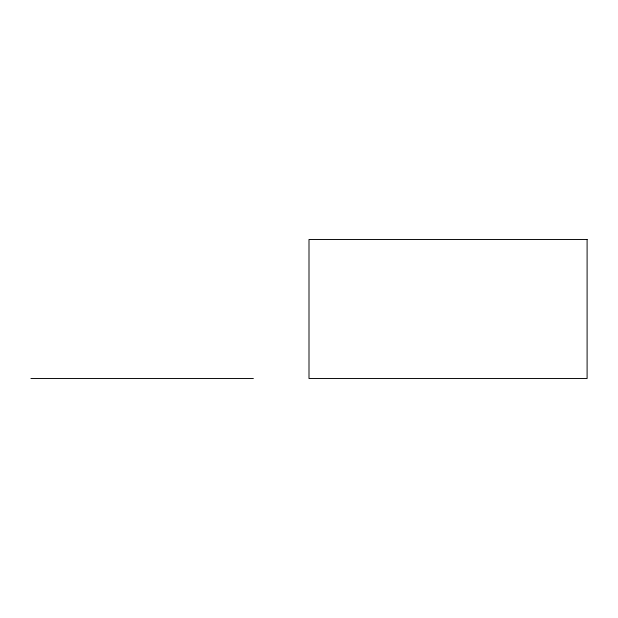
<?xml version="1.0" encoding="UTF-8"?>
<svg xmlns="http://www.w3.org/2000/svg" width="618" height="618" viewBox="0 0 618 618"><rect width="100%" height="100%" fill="white"/><g stroke="black" fill="none" stroke-linecap="round" stroke-linejoin="round"><path stroke-width="0.93" d="M30.9 378.525L253.38 378.525M587.1 239.475L309 239.475L309 378.525L587.1 378.525L587.1 239.475"/></g></svg>
